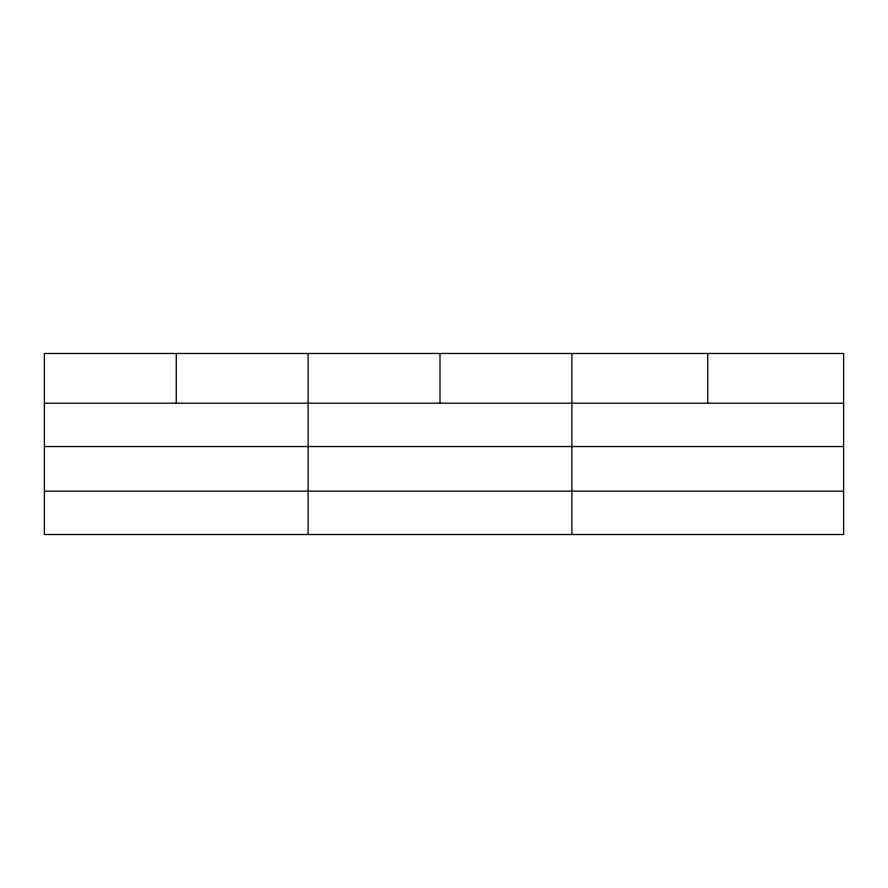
<?xml version="1.0" encoding="UTF-8"?>
<svg xmlns="http://www.w3.org/2000/svg" width="888" height="888" viewBox="0 0 888 888"><rect width="100%" height="100%" fill="white"/><g stroke="black" fill="none" stroke-linecap="round" stroke-linejoin="round"><path stroke-width="1.33" d="M843.6 446.542L843.6 353.48L44.4 353.48L44.4 534.521L843.6 534.521L843.6 446.542L44.4 446.542M44.4 403.219L843.6 403.219M44.4 491.186L843.6 491.186M707.736 353.48L707.736 403.219M571.872 353.48L571.872 534.521M440.004 353.48L440.004 403.219M308.136 353.48L308.136 534.521M176.268 353.48L176.268 403.219"/></g></svg>
